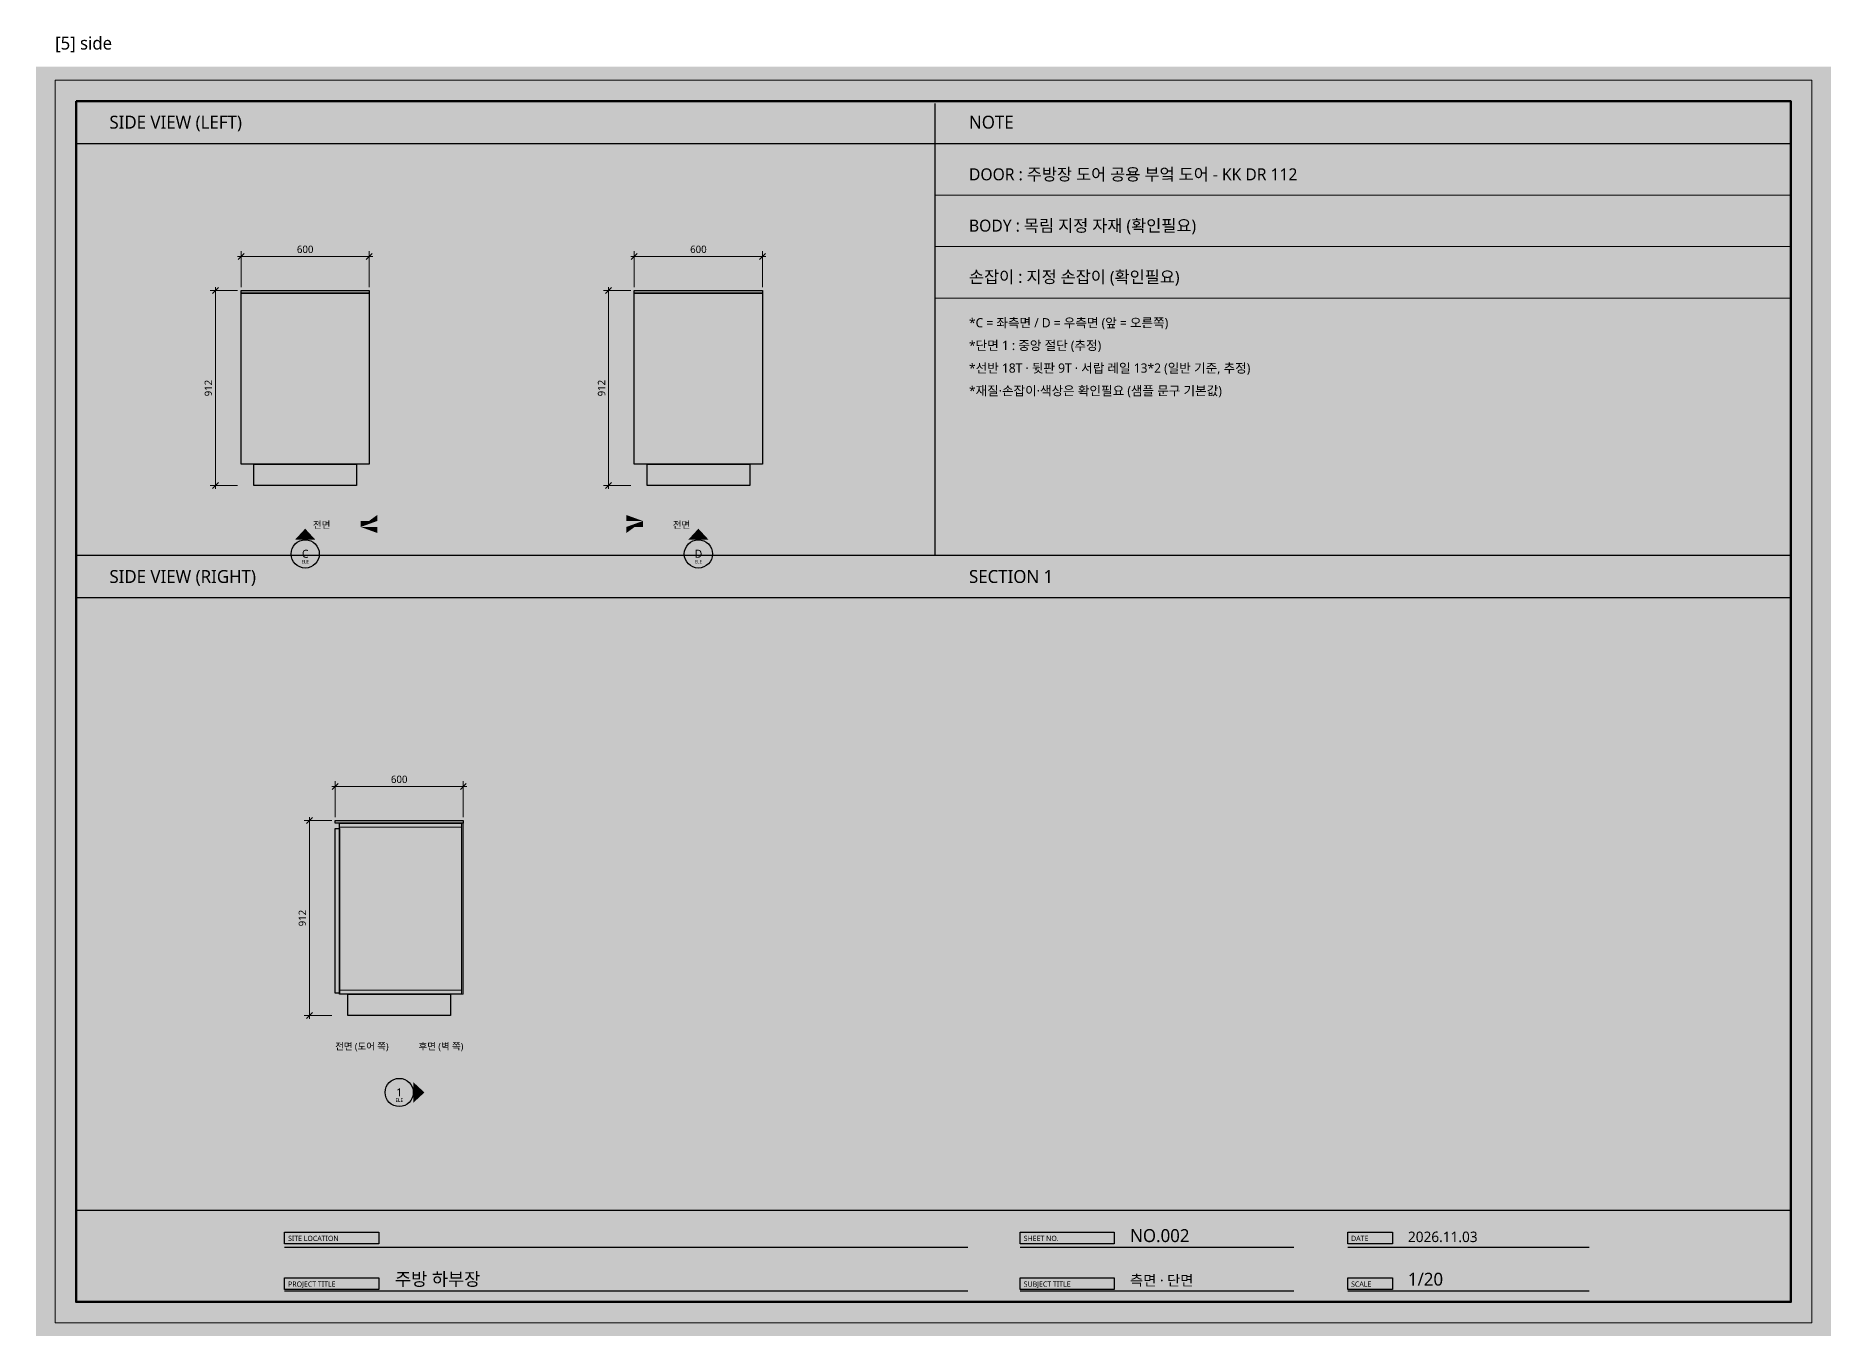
# Model space of a CAD drawing. Header units: millimetres. Extents: x 0 to 3420, y 0 to 304.
# Drawn here: x 2000 to 2420, y 0 to 304.2 of the extents above; entities that cross this region are included whole.
import ezdxf
from ezdxf.enums import TextEntityAlignment as Align

# ---------------------------------------------------------------- set-up
doc = ezdxf.new("R2010")
doc.units = ezdxf.units.MM
for name, color, linetype, lineweight, true_color in [('BG', 7, 'Continuous', 0, 0xffffff), ('DIM', 7, 'Continuous', 13, 0x969696), ('FRAME', 7, 'Continuous', 100, 0x000000), ('NOTE_RED', 7, 'Continuous', 25, 0xde0038), ('OUTLINE', 7, 'Continuous', 25, 0x000000), ('SHEET_FRAME_INFO', 7, 'Continuous', 0, 0x5a5a5a), ('TEXT', 7, 'Continuous', 13, 0x000000), ('THIN', 7, 'Continuous', 5, 0x6e6e6e)]:
    doc.layers.add(name, color=color, linetype=linetype, lineweight=lineweight, true_color=true_color)
doc.styles.add('MALGUN', font='malgun.ttf')

msp = doc.modelspace()

# ---------------------------------------------------------------- linework, layer by layer
at = {"layer": 'BG', "lineweight": 0, "true_color": 0xffffff}
msp.add_solid([(2000, 0), (2420, 0), (2000, 297), (2420, 297)], dxfattribs=at)
at = {"layer": 'DIM', "lineweight": 13, "true_color": 0x969696}
for p, q in [((2047.2, 252.6), (2078.8, 252.6)), ((2048, 245.4), (2048, 253.8)), ((2078, 245.4), (2078, 253.8)), ((2139.2, 252.6), (2170.8, 252.6)), ((2140, 245.4), (2140, 253.8)), ((2170, 245.4), (2170, 253.8)), ((2047.2, 244.6), (2040.8, 244.6)), ((2042, 245.4), (2042, 198.2)), ((2139.2, 244.6), (2132.8, 244.6)), ((2134, 245.4), (2134, 198.2)), ((2047.2, 199), (2040.8, 199)), ((2139.2, 199), (2132.8, 199)), ((2069.2, 128.6), (2100.8, 128.6)), ((2070, 121.4), (2070, 129.8)), ((2100, 121.4), (2100, 129.8)), ((2069.2, 120.6), (2062.8, 120.6)), ((2064, 121.4), (2064, 74.2)), ((2069.2, 75), (2062.8, 75))]:
    msp.add_line(p, q, dxfattribs=at)
at = {"layer": 'DIM', "lineweight": 13, "true_color": 0x5a5a5a}
for p, q in [((2047.3, 251.9), (2048.7, 253.3)), ((2077.3, 251.9), (2078.7, 253.3)), ((2139.3, 251.9), (2140.7, 253.3)), ((2169.3, 251.9), (2170.7, 253.3)), ((2041.3, 243.9), (2042.7, 245.3)), ((2133.3, 243.9), (2134.7, 245.3)), ((2041.3, 198.3), (2042.7, 199.7)), ((2133.3, 198.3), (2134.7, 199.7)), ((2069.3, 127.9), (2070.7, 129.3)), ((2099.3, 127.9), (2100.7, 129.3)), ((2063.3, 119.9), (2064.7, 121.3)), ((2063.3, 74.3), (2064.7, 75.7))]:
    msp.add_line(p, q, dxfattribs=at)
at = {"layer": 'FRAME', "lineweight": 25, "true_color": 0x000000}
for p, q in [((2210.3, 288.4), (2210.3, 182.7)), ((2009.4, 279), (2410.6, 279)), ((2009.4, 182.7), (2410.6, 182.7)), ((2009.4, 172.8), (2410.6, 172.8)), ((2009.4, 29.5), (2410.6, 29.5))]:
    msp.add_line(p, q, dxfattribs=at)
at = {"layer": 'FRAME', "lineweight": 13, "true_color": 0x000000}
for p, q in [((2210.3, 266.9), (2410.6, 266.9)), ((2210.3, 254.9), (2410.6, 254.9)), ((2210.3, 242.8), (2410.6, 242.8))]:
    msp.add_line(p, q, dxfattribs=at)
msp.add_lwpolyline([(2004.5, 293.8), (2415.5, 293.8), (2415.5, 3.1), (2004.5, 3.1)], close=True, dxfattribs=at)
at = {"layer": 'FRAME', "lineweight": 100, "true_color": 0x000000}
msp.add_lwpolyline([(2009.4, 288.9), (2410.6, 288.9), (2410.6, 8), (2009.4, 8)], close=True, dxfattribs=at)
at = {"layer": 'FRAME', "lineweight": 0, "true_color": 0x555555}
for points in [[(2058.2, 24.3), (2080.2, 24.3), (2058.2, 21.6), (2080.2, 21.6)], [(2230.3, 24.3), (2252.3, 24.3), (2230.3, 21.6), (2252.3, 21.6)], [(2306.9, 24.3), (2317.4, 24.3), (2306.9, 21.6), (2317.4, 21.6)], [(2058.2, 13.6), (2080.2, 13.6), (2058.2, 10.9), (2080.2, 10.9)], [(2230.3, 13.6), (2252.3, 13.6), (2230.3, 10.9), (2252.3, 10.9)], [(2306.9, 13.6), (2317.4, 13.6), (2306.9, 10.9), (2317.4, 10.9)]]:
    msp.add_solid(points, dxfattribs=at)
at = {"layer": 'OUTLINE', "lineweight": 25, "true_color": 0x000000}
for p, q in [((2058.2, 20.8), (2218, 20.8)), ((2230.3, 20.8), (2294.3, 20.8)), ((2306.9, 20.8), (2363.4, 20.8)), ((2058.2, 10.6), (2218, 10.6)), ((2230.3, 10.6), (2294.3, 10.6)), ((2306.9, 10.6), (2363.4, 10.6))]:
    msp.add_line(p, q, dxfattribs=at)
for points in [[(2048, 244.6), (2078, 244.6), (2078, 244), (2048, 244)], [(2048, 244), (2078, 244), (2078, 204), (2048, 204)], [(2140, 244.6), (2170, 244.6), (2170, 244), (2140, 244)], [(2140, 244), (2170, 244), (2170, 204), (2140, 204)], [(2051, 204), (2075, 204), (2075, 199), (2051, 199)], [(2143, 204), (2167, 204), (2167, 199), (2143, 199)], [(2070, 120.6), (2100, 120.6), (2100, 120), (2070, 120)], [(2070, 118.75), (2071, 118.75), (2071, 80.2), (2070, 80.2)], [(2071, 120), (2099.55, 120), (2099.55, 80), (2071, 80)], [(2073, 80), (2097, 80), (2097, 75), (2073, 75)], [(2058.2, 24.3), (2080.2, 24.3), (2080.2, 21.6), (2058.2, 21.6)], [(2230.3, 24.3), (2252.3, 24.3), (2252.3, 21.6), (2230.3, 21.6)], [(2306.9, 24.3), (2317.4, 24.3), (2317.4, 21.6), (2306.9, 21.6)], [(2058.2, 13.6), (2080.2, 13.6), (2080.2, 10.9), (2058.2, 10.9)], [(2230.3, 13.6), (2252.3, 13.6), (2252.3, 10.9), (2230.3, 10.9)], [(2306.9, 13.6), (2317.4, 13.6), (2317.4, 10.9), (2306.9, 10.9)]]:
    msp.add_lwpolyline(points, close=True, dxfattribs=at)
for centre in [(2063, 183), (2155, 183), (2085, 57)]:
    msp.add_circle(centre, 3.3, dxfattribs=at)
at = {"layer": 'OUTLINE', "lineweight": 0, "true_color": 0xe1e1e1}
for points in [[(2063.82, 190.98), (2070, 190.98), (2063.82, 188.23), (2070, 188.23)], [(2148, 190.98), (2154.18, 190.98), (2148, 188.23), (2154.18, 188.23)]]:
    msp.add_solid(points, dxfattribs=at)
at = {"layer": 'OUTLINE', "lineweight": 0, "true_color": 0x000000}
for points in [[(2076, 189.3), (2083, 190), (2079.85, 192.1)], [(2076, 189.3), (2079.85, 192.1), (2079.85, 190.7)], [(2076, 189.3), (2079.85, 190.7), (2076, 190.7)], [(2076, 189.3), (2079.85, 187.9), (2083, 190)], [(2076, 189.3), (2079.85, 189.3), (2079.85, 187.9)], [(2142, 190.7), (2138.15, 192.1), (2135, 190)], [(2142, 190.7), (2135, 190), (2138.15, 187.9)], [(2142, 190.7), (2138.15, 190.7), (2138.15, 192.1)], [(2142, 190.7), (2138.15, 187.9), (2138.15, 189.3)], [(2142, 190.7), (2138.15, 189.3), (2142, 189.3)], [(2060.6, 186.3), (2065.4, 186.3), (2063, 188.9)], [(2152.6, 186.3), (2157.4, 186.3), (2155, 188.9)], [(2088.3, 59.4), (2088.3, 54.6), (2090.9, 57)]]:
    msp.add_solid(points, dxfattribs=at)
at = {"layer": 'THIN', "lineweight": 5, "true_color": 0x6e6e6e}
for points in [[(2071, 119.1), (2099.55, 119.1), (2099.55, 120), (2071, 120)], [(2099.55, 120), (2100, 120), (2100, 80), (2099.55, 80)], [(2071, 80), (2099.55, 80), (2099.55, 80.9), (2071, 80.9)]]:
    msp.add_lwpolyline(points, close=True, dxfattribs=at)

# ---------------------------------------------------------------- texts
at = {"layer": 'NOTE_RED', "true_color": 0xde0038, "style": 'MALGUN'}
for s, height, p in [('손잡이 : 지정 손잡이 (확인필요)', 2.808, (2218.3, 246.4)), ('*재질·손잡이·색상은 확인필요 (샘플 문구 기본값)', 2.16, (2218.3, 220.1))]:
    msp.add_text(s, height=height, dxfattribs=at).set_placement(p)
at = {"layer": 'SHEET_FRAME_INFO', "true_color": 0x5a5a5a, "style": 'MALGUN'}
msp.add_text('[5] side', height=3, dxfattribs=at).set_placement((2004.5, 301))
at = {"layer": 'TEXT', "true_color": 0x000000, "style": 'MALGUN'}
for s, height, p in [('SIDE VIEW (LEFT)', 3.024, (2017.2, 282.5)), ('NOTE', 3.024, (2218.3, 282.5)), ('DOOR : 주방장 도어^J공용 부엌 도어 - KK DR 112', 2.808, (2218.3, 270.4)), ('BODY : 목림 지정 자재 (확인필요)', 2.808, (2218.3, 258.4)), ('*C = 좌측면 / D = 우측면 (앞 = 오른쪽)', 2.16, (2218.3, 236)), ('*단면 1 : 중앙 절단 (추정)', 2.16, (2218.3, 230.7)), ('*선반 18T · 뒷판 9T · 서랍 레일 13*2 (일반 기준, 추정)', 2.16, (2218.3, 225.4)), ('전면', 1.584, (2064.82, 189)), ('전면', 1.584, (2149, 189)), ('SIDE VIEW (RIGHT)', 3.024, (2017.2, 176.2)), ('SECTION 1', 3.024, (2218.3, 176.2)), ('전면 (도어 쪽)', 1.584, (2070, 67)), ('NO.002', 3.024, (2256, 22)), ('2026.11.03', 2.448, (2321, 22)), ('주방 하부장', 3.024, (2084, 11.8)), ('측면 · 단면', 2.448, (2256, 11.8)), ('1/20', 3.024, (2321, 11.8))]:
    msp.add_text(s, height=height, dxfattribs=at).set_placement(p)
for s, height, p in [('600', 1.728, (2063, 253.4)), ('600', 1.728, (2155, 253.4)), ('ELE', 0.792, (2063, 180.8)), ('C', 1.87, (2063, 182.1)), ('ELE', 0.792, (2155, 180.8)), ('D', 1.87, (2155, 182.1)), ('600', 1.728, (2085, 129.4)), ('ELE', 0.792, (2085, 54.8)), ('1', 1.87, (2085, 56.1))]:
    msp.add_text(s, height=height, dxfattribs=at).set_placement(p, align=Align.CENTER)
for p in [(2041.2, 221.8), (2133.2, 221.8), (2063.2, 97.8)]:
    msp.add_text('912', height=1.728, rotation=90, dxfattribs=at).set_placement(p, align=Align.CENTER)
msp.add_text('후면 (벽 쪽)', height=1.584, dxfattribs=at).set_placement((2100, 67), align=Align.RIGHT)
at = {"layer": 'TEXT', "true_color": 0xffffff, "style": 'MALGUN'}
for s, p in [('SITE LOCATION', (2059, 22.25)), ('SHEET NO.', (2231.1, 22.25)), ('DATE', (2307.7, 22.25)), ('PROJECT TITLE', (2059, 11.55)), ('SUBJECT TITLE', (2231.1, 11.55)), ('SCALE', (2307.7, 11.55))]:
    msp.add_text(s, height=1.224, dxfattribs=at).set_placement(p)

doc.saveas('drawing.dxf')
